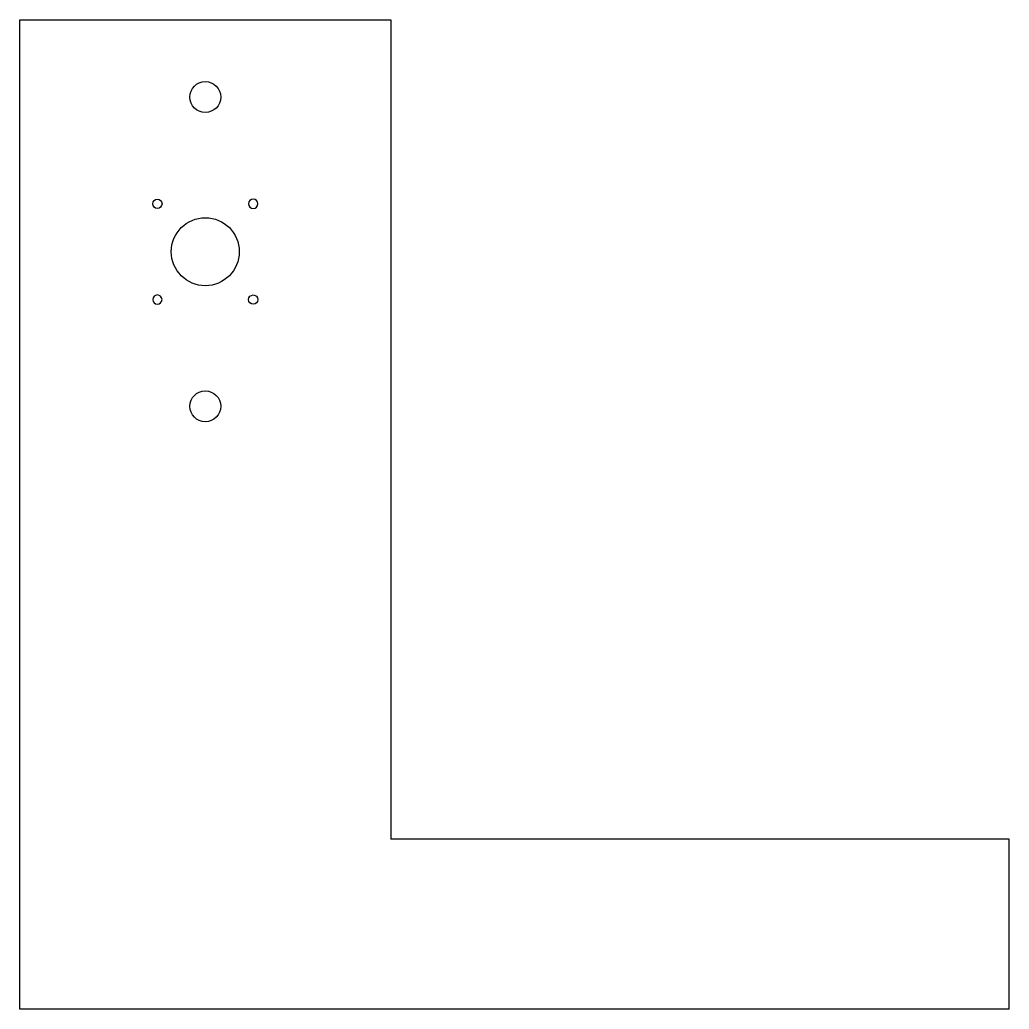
# Model space of a CAD drawing. Extents: x -320 to 0, y 0 to 320.
import ezdxf

# ---------------------------------------------------------------- set-up
doc = ezdxf.new("R2010")
doc.units = 0
doc.layers.add('VISIBLE', color=7, linetype='CONTINUOUS')

msp = doc.modelspace()

# ---------------------------------------------------------------- linework, layer by layer
at = {"layer": 'VISIBLE'}
for p, q in [((-320, 320), (-200, 320)), ((-320, 0), (-320, 320)), ((-200, 320), (-200, 55)), ((0, 55), (-200, 55)), ((0, 0), (0, 55)), ((0, 0), (-320, 0))]:
    msp.add_line(p, q, dxfattribs=at)
for centre, radius in [((-260, 295), 5), ((-275.5, 260.5), 1.5), ((-260, 245), 11), ((-244.5, 229.5), 1.5), ((-260, 195), 5)]:
    msp.add_circle(centre, radius, dxfattribs=at)
at = {"layer": 'VISIBLE', "extrusion": (0, 0, -1)}
for centre in [(244.5, 260.5), (275.5, 229.5)]:
    msp.add_circle(centre, 1.5, dxfattribs=at)

doc.saveas('drawing.dxf')
